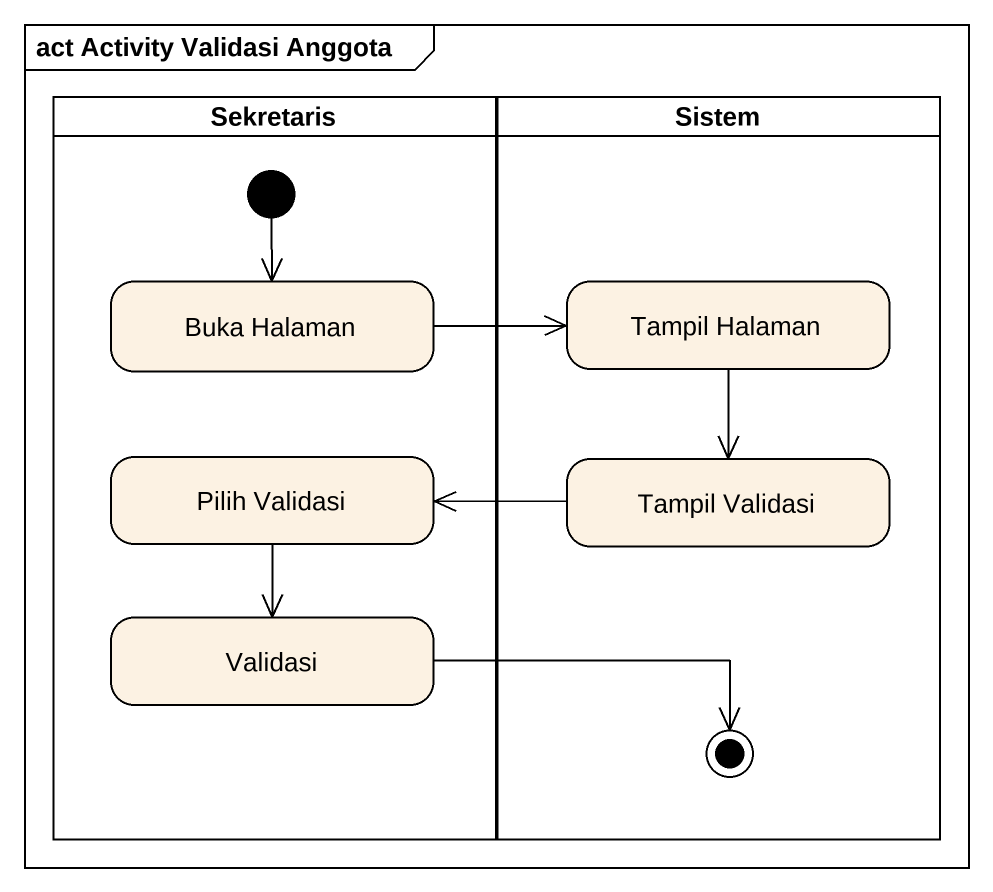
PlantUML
@startuml
mainframe act Activity Validasi Anggota
hide empty description
state Sekretaris <<partition>> {
  state "Buka Halaman" as Buka_Halaman
  state "Pilih Validasi" as Pilih_Validasi
  state Validasi
  [*] --> Buka_Halaman
}
state Sistem <<partition>> {
  state "Tampil Halaman" as Tampil_Halaman
  state "Tampil Validasi" as Tampil_Validasi
  state final1 <<end>>
}
Buka_Halaman -right-> Tampil_Halaman
Tampil_Halaman --> Tampil_Validasi
Pilih_Validasi --> Validasi
Tampil_Validasi -left-> Pilih_Validasi
Validasi -right-> final1
@enduml
